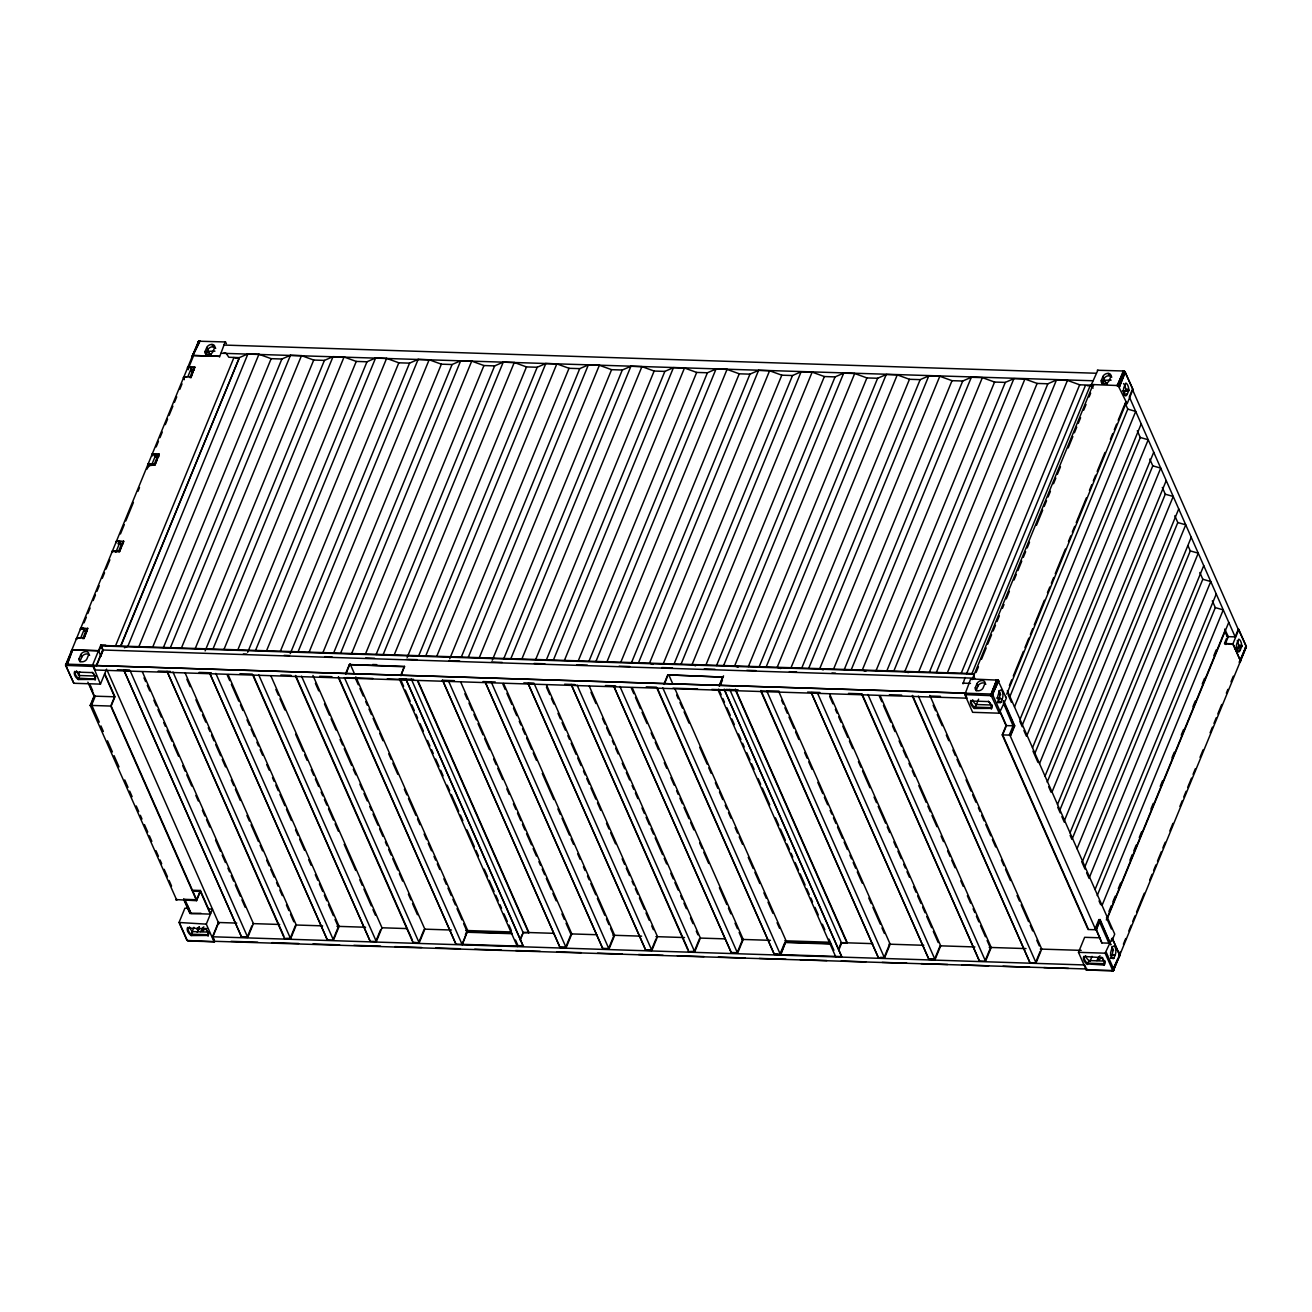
<?xml version="1.0" encoding="UTF-8"?>
<svg xmlns="http://www.w3.org/2000/svg" width="1312" height="1312" viewBox="0 0 1312 1312"><rect width="100%" height="100%" fill="white"/><g stroke="black" fill="none" stroke-linecap="round" stroke-linejoin="round"><path stroke-width="1.5" d="M73.816 683.273L65.6 665.135L73.816 683.273L100.45 684.126L92.644 665.004L100.909 644.864L104.271 644.963A2.198 1.312 22.3 0 1 106.748 646.193M964.845 694.622L970.7 678.927L997.842 680.157L1006.353 698.181L999.268 713.187L972.635 712.318L964.845 694.622L991.265 695.672L999.268 713.187M1241.71 645.996C1231.394 646.209 1248.876 646.357 1238.528 644.963A8.79 3.723 -88.1 0 0 1237.265 640.633M81.508 629.104L87.937 628.727L81.984 627.858A2.198 1.312 22.3 0 0 80.639 629.268M116.342 542.25A2.198 1.312 22.3 0 1 117.67 540.839L123.64 541.692L117.424 541.38M197.095 932.094L197.932 931.438M100.942 656.23L98.498 650.719L72.242 649.948L65.666 665.381L92.644 666.43M200.014 341.153L198.145 342.514M990.609 695.458L996.644 679.764M1113.937 970.06L1112.609 970.634L1113.888 970.208M1100.391 937.818L1084.647 937.309L1078.48 952.332L1105.13 953.184L1112.199 938.195L1119.743 955.284L1113.347 970.683L1246.367 646.701L1245.728 645.881C1245.383 646.57 1247.466 646.078 1245.186 647.833M187.567 940.507L214.709 941.754L188.321 940.999L186.698 939.753L179.039 922.484L184.894 908.216L188.83 908.347M1123.531 383.547A8.79 3.723 -88.1 0 1 1125.614 388.91C1132.42 394.518 1126.664 383.268 1124.154 394.026A5.363 2.263 -88.1 0 1 1123.876 394.617M1088.091 928.568L1002.647 734.835L1006.452 725.569L992.954 695.36L990.675 694.032L990.675 695.475L997.251 679.911M1241.693 646.176L1238.43 646.767L1241.677 646.422M197.718 930.815L198.473 929.765M153.127 465.12L148.633 465.76M199.375 927.354L198.653 929.7M990.921 694.064L990.724 695.475L996.89 679.813M65.698 664.676L66.272 666.119L65.616 664.889L66.699 664.167L92.644 665.004M199.08 928.552L199.326 927.24M1125.548 390.615L1128.763 390.369M199.244 927.748L199.162 927.994M1120.3 951.708L1118.775 955.185M1128.714 390.615L1127.287 394.141A5.363 2.28 -88.2 0 1 1124.072 394.502A5.363 2.28 -88.2 0 1 1124.105 386.925L1125.712 383.334M1241.628 646.652L1240.217 650.194A5.363 2.263 -88.1 0 1 1237.003 650.572A5.363 2.263 -88.1 0 1 1237.036 642.978L1238.626 639.354M990.904 695.524L997.497 679.993L991.2 695.639L991.642 694.278M198.948 929.011L198.768 929.601M1241.529 646.964L1238.397 646.865L1237.085 650.08A5.363 2.263 -88.1 0 1 1236.494 651.146M1118.119 385.548L1127.106 403.784L1132.961 389.516L1125.171 372.067L1124.04 371.083L1118.119 385.548L1091.436 384.514L1097.898 370.181M78.228 679.501L77.392 678.829A11.152 6.691 22.3 0 1 74.407 672.023L92.414 672.613A11.152 6.691 22.3 0 1 95.399 679.403L78.228 679.501L79.819 675.532L96.055 676.057M191.158 935.554L190.322 934.882A11.152 6.691 22.3 0 1 187.321 928.076L205.328 928.666A11.152 6.691 22.3 0 1 208.329 935.456L191.158 935.554L192.749 931.586L206.952 932.045M974.422 708.464L973.602 707.791A11.152 6.691 22.3 0 1 970.601 701.002L988.608 701.576A11.152 6.691 22.3 0 1 991.61 708.382L974.422 708.464L976.013 704.511L990.216 704.97M1087.353 964.517L1088.944 960.564L1105.18 961.089L1104.278 965.074L1086.516 963.844A11.152 6.691 22.3 0 1 1083.532 957.055L1084.368 956.776A10.48 6.281 22.3 0 0 1087.189 963.156L1104.097 963.713A10.48 6.281 22.3 0 0 1101.276 957.317M1235.691 648.44L1235.33 649.292L1236.117 648.308M206.673 351.304L214.938 351.173M95.153 680.042L94.972 678.681A10.48 6.281 22.3 0 0 92.152 672.302M1104.278 965.074L1104.524 964.435A11.152 6.691 22.3 0 0 1101.539 957.629L1083.778 956.415M192.995 355.536L199.932 341.153L198.948 341.251L192.257 356.077L199.883 341.153L198.424 341.448L65.6 665.135L66.256 666.086L65.6 664.971L66.256 666.037M66.502 664.2L66.568 665.66L72.455 649.899M66.814 664.167L66.863 665.594L72.668 649.899M84.034 622.806L86.313 617.247M87.822 613.54L90.118 607.981M93.152 600.568L95.432 595.008M96.957 591.302L99.236 585.726M102.27 578.313L104.55 572.754M106.075 569.047L109.88 559.781M120.474 533.935L124.279 524.652M125.804 520.946L133.414 502.414M137.973 491.295L139.498 487.572M147.092 469.04L148.617 465.334M156.177 446.9L158.457 441.34M159.982 437.634L162.262 432.058M165.296 424.645L167.575 419.086M169.1 415.379L172.905 406.113M174.43 402.407L176.71 396.847M179.744 389.418L182.024 383.858M188.83 367.278L193.241 356.52M80.868 637.534L84.214 629.399L82.82 629.35M115.899 552.139L119.9 542.364L118.523 542.332L119.212 543.627M154.668 456.346L154.209 455.297L155.603 455.346L151.585 465.104A2.034 1.214 22.3 0 0 148.518 463.759A2.034 1.214 22.3 0 0 148.83 465.94M187.96 376.446L191.29 368.311L192.487 371.034L189.83 377.544M82.738 638.632L85.411 632.122L84.214 629.399M118.441 551.598L121.114 545.087L119.9 542.364M154.127 464.579L156.8 458.068L155.603 455.346M87.264 630.4L83.837 638.747L87.642 628.038M113.373 551.614L119.523 551.712L123.344 541.02M155.013 465.186L159.031 453.985L153.373 453.804A2.198 1.312 22.3 0 0 152.028 455.215M194.717 366.95L190.912 377.659L194.717 366.95L189.059 366.77A2.198 1.312 22.3 0 0 187.714 368.18L188.37 369.656M119.523 551.712L123.836 541.2M155.915 463.005L159.031 453.985M79.196 658.526L80.77 654.655A4.313 2.936 -23.8 0 1 85.985 651.588A4.313 2.936 -23.8 0 1 88.576 654.901L87.002 658.772A4.313 2.936 -23.8 0 1 81.787 661.838A4.313 2.936 -23.8 0 1 79.196 658.526L80.212 660.854A4.313 2.936 -23.8 0 0 79.999 661.838M205.164 351.37L206.755 347.5A4.313 2.936 -23.8 0 1 211.97 344.433A4.313 2.936 -23.8 0 1 214.561 347.746L212.97 351.616A4.313 2.936 -23.8 0 1 207.755 354.683A4.313 2.936 -23.8 0 1 205.164 351.37L206.197 353.682A4.313 2.936 -23.8 0 0 205.984 354.929M80.212 660.854L81.803 656.984A4.313 2.936 -23.8 0 1 85.739 654.032A4.313 2.936 -23.8 0 1 89.626 655.328M206.197 353.682L207.772 349.828A4.313 2.936 -23.8 0 1 211.888 346.844A4.313 2.936 -23.8 0 1 215.693 348.385M78.376 675.27L79.77 671.842M92.84 665.446L965.255 693.146L92.84 665.446L94.841 669.989L967.042 698.181L965.714 695.163M96.268 665.578L102.664 649.998L101.073 645.422M98.81 651.408L101.204 645.537M96.35 666.348L103.074 649.948L100.909 644.864M100.811 655.951L103.123 650.276M176.497 899.606L90.249 705.397L94.038 696.131L87.888 682.174M90.446 705.856L94.448 696.082L88.954 683.634M115.44 646.078L233.962 357.471M95.268 696.164L91.676 704.938L90.446 704.888M100.45 684.126L106.6 669.104M120.54 646.144L239.161 358.307L235.307 358.176M120.802 646.258L239.325 357.635L247.919 353.896L258.94 354.256L271.158 358.668L281.867 359.012L290.477 355.273L301.498 355.618L313.716 360.046L324.425 360.39L333.035 356.651L344.056 356.995L356.257 361.423L366.983 361.768L375.593 358.012L386.614 358.373L398.815 362.801L409.541 363.145L418.134 359.39L429.155 359.75L441.373 364.178L452.082 364.523L460.692 360.767L471.713 361.128L483.931 365.54L494.64 365.9L503.25 362.145L514.271 362.506L526.473 366.917L537.198 367.262L545.808 363.522L556.829 363.883L569.031 368.295L579.74 368.639L588.35 364.9L599.371 365.261L611.589 369.672L622.298 370.017L630.908 366.278L641.929 366.622L654.147 371.05L664.856 371.394L673.466 367.655L684.487 368L696.688 372.428L707.414 372.772L716.024 369.016L727.045 369.377L739.246 373.805L749.956 374.15L758.566 370.394L769.586 370.755L781.804 375.183L792.514 375.527L801.124 371.772L812.144 372.132L824.362 376.544L835.072 376.905L843.682 373.149L854.702 373.51L866.904 377.922L877.63 378.266L886.223 374.527L897.26 374.888L909.462 379.299L920.171 379.644L928.781 375.904L939.802 376.265L952.02 380.677L962.729 381.021L971.339 377.282L982.36 377.626L994.562 382.054L1005.287 382.399L1013.897 378.66L1024.918 379.004L1037.12 383.432L1047.845 383.776L1056.439 380.037L1067.46 380.382L1079.678 384.81L1092.748 385.22M247.919 353.896L127.854 646.291L124.427 647.784M241.638 937.194L123.984 670.432L241.638 937.194L247.755 937.391L253.413 923.615L142.336 671.777M175.89 899.573L196.587 900.688L110.749 706.053L114.554 696.787L104.55 674.106M138.892 646.636L258.94 354.256M152.635 647.292L271.158 358.668M163.36 647.636L281.867 359.012M170.412 647.652L290.477 355.273M167.05 671.318L284.491 938.588L290.624 938.785L296.266 925.009L185.205 673.154M181.433 648.013L301.498 355.618M195.193 648.669L313.716 360.046M205.131 650.9L324.425 360.39M212.97 649.03L333.035 356.651M223.991 649.391L344.056 356.995M237.751 650.047L356.257 361.423M247.689 652.277L366.983 361.768M255.528 650.408L375.593 358.012M266.549 650.768L386.614 358.373M176.087 900.032L177.514 899.573M280.309 651.408L398.815 362.801M290.247 653.655L409.541 363.145M192.684 891.176L200.392 891.422L210.396 914.12L189.896 913.447L190.699 912.972M185.025 899.36L196.603 899.737L200.408 890.471L192.684 890.225M298.07 651.785L418.134 359.39M196.587 900.688L200.392 891.422M191.798 932.455L193.897 927.322M309.091 652.146L429.155 359.75M200.752 931.668L201.802 929.093A4.313 2.936 -23.8 0 1 203.868 926.862M214.102 941.819L206.296 924.14L212.462 909.101L208.526 908.986M322.85 652.786L441.373 364.178M208.985 932.11L208.083 936.096M1086.91 968.994L214.496 941.294L212.495 936.768L218.481 922.188M212.905 936.719L218.579 922.877M214.496 941.294L213.512 938.08M333.576 653.13L452.082 364.523M340.628 653.163L460.692 360.767M351.649 653.524L471.713 361.128M345.679 673.515L349.336 664.577L404.44 666.348L400.98 675.762M345.827 674.106L350.058 663.774L354.174 673.105M251.838 925.928L247.361 936.883L241.851 936.702M365.408 654.163L483.931 365.54M376.118 654.508L494.64 365.9M383.186 654.54L503.25 362.145M394.207 654.901L514.271 362.506M284.491 938.588L290.214 938.26M290.969 936.44L295.446 925.485M407.196 657.427L526.473 366.917M400.783 675.303L404.44 666.348M523.291 946.296L405.834 679.026L523.291 946.296L455.936 944.132L338.283 677.353M418.676 655.885L537.198 367.262M425.744 655.918L545.808 363.522M436.765 656.262L556.829 363.883M327.36 939.966L209.707 673.204L327.36 939.966L333.478 940.163L339.136 926.387L228.058 674.548M333.822 937.818L338.316 926.879L335.019 919.417M449.737 658.804L569.031 368.295M460.725 682.06L571.802 933.914L566.144 947.69L560.027 947.494L442.57 680.223M461.234 657.263L579.74 368.639M468.286 657.296L588.35 364.9M479.306 657.64L599.371 365.261M270.912 675.926L381.989 927.781L376.347 941.557L370.214 941.36L253.593 675.942M375.937 941.032L380.431 930.093M492.295 660.182L611.589 369.672M602.88 948.871L485.227 682.109L602.88 948.871L609.014 949.068L614.656 935.308L503.578 683.454M503.792 658.64L622.298 370.017M510.844 658.673L630.908 366.278M521.864 659.018L641.929 366.622M312.961 675.45L424.842 929.158L419.2 942.934L413.28 942.246M419.545 940.589L424.038 929.65M535.624 659.674L654.147 371.05M645.75 950.265L528.096 683.486L645.75 950.265L651.867 950.462L657.509 936.686L546.448 684.831M546.333 660.018L664.856 371.394M553.402 660.034L673.466 367.655M564.422 660.395L684.487 368M455.936 944.132L338.496 676.844M465.399 934.685L466.892 931.028L463.595 923.566M462.054 944.328L467.712 930.552L355.814 676.828M578.182 661.051L696.688 372.428M512.09 933.258L467.203 931.799L462.267 944.771L344.4 677.55M589.301 686.225L700.378 938.08L694.72 951.84L688.603 951.643L571.163 684.372M588.891 661.396L707.414 372.772M595.96 661.412L716.024 369.016M606.98 661.773L727.045 369.377M620.74 662.412L739.246 373.805M631.449 662.773L749.956 374.15M519.995 939.212L522.504 934.046M520.224 940.146L523.226 932.848L411.328 679.14M638.501 662.79L758.566 370.394M523.226 932.848L528.933 932.537L417.872 680.682M769.586 370.755L649.522 663.15L653.015 664.413M663.282 663.79L781.804 375.183M664.069 683.814L667.726 674.86L723.027 677.107L667.726 674.86M664.2 684.405L667.923 675.319M674.007 664.134L792.514 375.527M560.027 947.494L443.407 682.076M681.059 664.167L801.124 371.772M566.489 945.345L570.982 934.39L566.046 923.205M812.144 372.132L692.08 664.528L695.573 665.791M705.84 665.168L824.362 376.544M716.549 665.512L835.072 376.905M723.617 665.545L843.682 373.149M609.342 946.723L613.836 935.784L610.556 928.322M719.173 685.586L722.83 676.648M719.304 686.176L723.552 675.844M720.206 685.487L722.453 680.026M841.681 956.596L724.224 689.325L841.681 956.596L774.326 954.414L656.672 687.652M854.702 373.51L734.638 665.906L738.115 667.168M748.398 666.545L866.904 377.922M759.107 666.89L877.63 378.266M766.175 666.922L886.223 374.527M655.951 938.998L651.457 949.937L645.947 949.757M897.26 374.888L777.196 667.283L780.673 668.546M790.939 667.923L909.462 379.299M801.665 668.267L920.171 379.644M688.603 951.643L694.327 951.331M808.717 668.3L928.781 375.904M695.065 949.494L699.558 938.556M939.802 376.265L819.738 668.644L823.231 669.907M928.929 959.416L811.275 692.638L928.929 959.416L935.046 959.613L940.704 945.837L829.627 693.999M833.497 669.3L952.02 380.677M844.223 669.645L962.729 381.021M731.456 953.037L613.803 686.258L731.456 953.037L737.59 953.234L743.232 939.458L632.171 687.603M851.275 669.678L971.339 377.282M737.934 950.888L742.412 939.933L739.132 932.471M982.36 377.626L862.296 670.022L865.789 671.285M876.055 670.678L994.562 382.054M886.764 671.022L1005.287 382.399M774.326 954.414L657.706 689.013M893.833 671.039L1013.897 378.66M780.033 954.103L784.527 943.148M780.443 954.611L786.101 940.835L675.024 688.997M830.48 943.541L785.576 942.098L780.64 955.07L662.79 687.849M1024.918 379.004L904.854 671.4L908.33 672.662M918.613 672.056L1037.12 383.432M929.322 672.4L1047.845 383.776M936.374 672.416L1056.439 380.037M947.395 672.777L1067.46 380.382M839.09 947.789L841.205 942.623M838.614 950.446L841.615 943.148L729.718 689.423M841.615 943.148L847.322 942.82L735.425 689.112M961.155 673.417L1079.678 384.81M963.057 683.814L965.074 677.468M966.616 673.696L1085.336 385.662M971.88 673.778L1090.387 385.154M974.258 676.844L973.258 673.614L105.157 645.553M1092.83 385.22L972.077 679.632A2.198 1.312 22.3 0 1 973.455 679.009M976.112 672.466L978.44 666.808M981.524 659.264L986.181 647.948M987.723 644.159L991.593 634.729M993.135 630.957L995.464 625.299M997.005 621.527L999.334 615.853M1002.434 608.309L1003.975 604.537M1006.304 598.879L1009.387 591.318M1014.045 580.002L1016.357 574.344M1017.915 570.572L1021.769 561.126M1023.327 557.354L1025.64 551.696M1027.198 547.924L1029.51 542.266M1036.48 525.276L1042.679 510.171M1044.221 506.399L1046.55 500.741M1048.091 496.969L1050.42 491.311M1053.503 483.751L1055.832 478.093M1057.374 474.321L1060.473 466.777M1068.214 447.9L1072.855 436.568M1074.413 432.796L1076.726 427.138M1078.284 423.366L1080.596 417.708M1083.696 410.148L1086.024 404.49M1089.108 396.946L1090.666 393.174M975.39 687.504L976.981 683.634A4.313 2.936 -23.8 0 1 982.18 680.567A4.313 2.936 -23.8 0 1 984.787 683.88L983.196 687.75A4.313 2.936 -23.8 0 1 977.981 690.817A4.313 2.936 -23.8 0 1 975.39 687.504L976.407 689.817A4.313 2.936 -23.8 0 0 976.194 690.817M1101.358 380.332L1102.949 376.462A4.313 2.936 -23.8 0 1 1108.164 373.395A4.313 2.936 -23.8 0 1 1110.756 376.724L1109.165 380.595A4.313 2.936 -23.8 0 1 1103.95 383.662A4.313 2.936 -23.8 0 1 1101.358 380.332L1102.392 382.661A4.313 2.936 -23.8 0 0 1102.178 383.662M976.407 689.817L977.998 685.946A4.313 2.936 -23.8 0 1 981.95 683.011A4.313 2.936 -23.8 0 1 985.837 684.306M1102.392 382.661L1103.982 378.791A4.313 2.936 -23.8 0 1 1107.918 375.839A4.313 2.936 -23.8 0 1 1111.805 377.151M975.816 706.004L978.621 699.165M779.115 692.359L890.192 944.214L884.534 957.99L878.417 957.776L760.96 690.506M1117.266 385.351L1123.859 371.034L1123.006 371.083M1117.512 385.384L1123.252 371.099M1117.758 385.433L1124.089 371.312M1118.464 385.695L1124.269 371.181L1125.171 372.067M889.372 944.689L884.124 957.465L880.45 957.35M997.842 680.157L991.511 695.836M1118.693 385.826L1124.335 371.214L1125.401 372.411M992.2 694.573L991.364 695.721L998.055 680.288M1118.988 386.04L1124.433 371.28L1125.302 372.247L1119.546 386.679M998.498 680.666L991.675 696L998.252 680.436M1119.169 386.187L1124.843 371.722L1132.961 389.516M1119.382 386.433L1125.106 371.985M998.711 680.912L991.757 696.131L992.905 695.278M992.249 705.036L991.347 709.021M998.891 690.801A5.363 2.263 -88.1 0 1 999.121 698.886L997.809 702.117L1000.941 702.215L1002.253 698.984A5.363 2.263 -88.2 0 0 1002.302 691.408A5.363 2.263 -88.2 0 0 999.088 691.785L997.628 696.902A8.79 3.723 -88.2 0 0 1000.138 702.592L1000.351 702.674M1009.404 685.504L1011.732 679.813M1013.29 676.024L1023.393 651.392M1024.951 647.603L1028.821 638.14M1030.379 634.352L1032.708 628.661M1034.266 624.873L1044.368 600.24M1047.468 592.663L1049.813 586.989M1051.355 583.2L1053.684 577.51M1055.242 573.721L1065.344 549.105M1068.46 541.528L1070.789 535.837M1072.33 532.049L1074.676 526.358M1076.217 522.57L1086.32 497.953M1089.436 490.376L1091.764 484.686M1093.322 480.897L1095.651 475.223M1097.193 471.434L1104.966 452.476M1110.411 439.225L1112.74 433.534M1114.298 429.746L1116.627 424.071M1118.185 420.283L1124.4 405.129M1003.286 702.658L1013.077 725.848L1009.486 734.605L1010.716 734.638M1003.139 700.969L1014.307 725.88L1010.092 735.573L1014.094 725.815M1006.714 694.163L1125.614 404.244L1124.696 404.227M1009.682 697.082L1127.779 409.131L1125.171 403.227M1095.733 928.978L1101.883 942.934L1108.919 943.164L1098.915 920.483L1100.145 920.516L1096.34 929.782L1088.074 929.519L1002.237 734.884L1006.042 725.618L999.892 711.645M1014.504 706.922L1135.716 411.394L1127.779 409.131M1010.699 735.606L1014.717 725.831L1003.762 700.985M1020.014 719.402L1141.21 423.874M1022.179 725.438L1140.276 437.486L1137.307 430.746M939.884 946.329L934.636 959.088L929.126 958.924M1027.017 735.278L1148.213 439.75L1140.276 437.486M1032.511 747.758L1153.724 452.23M1034.692 753.793L1152.789 465.842L1149.804 459.102M1039.514 763.633L1160.726 468.105L1152.789 465.842M1045.024 776.114L1166.22 480.586M1047.189 782.149L1165.286 494.198L1162.317 487.457M880.139 695.622L991.216 947.477L985.558 961.253L979.441 961.056L861.984 693.769M1052.027 791.989L1173.223 496.461L1165.286 494.198M985.148 960.728L990.396 947.953L987.1 940.491M1057.521 804.469L1178.734 508.941M1059.702 810.504L1177.799 522.553L1174.814 515.813M1064.524 820.344L1185.736 524.816L1177.799 522.553M1070.034 832.825L1191.247 537.297M1072.199 838.86L1190.296 550.909L1188.065 545.858M929.831 695.393L1041.728 949.101L1036.07 962.877L1029.953 962.68L912.512 695.409M1077.037 848.7L1198.25 553.172L1190.296 550.909M1035.66 962.368L1040.154 951.413M1082.548 861.18L1203.744 565.652M1084.712 867.216L1202.809 579.264L1199.84 572.524M1089.55 877.056L1210.746 581.528L1202.809 579.264M1095.044 889.536L1216.257 594.008M1097.209 895.571L1215.306 607.62L1212.337 600.88M1102.047 905.411L1223.26 609.883L1215.306 607.62M1095.126 928.781L1098.931 919.515M1096.34 929.782L1095.536 929.306L1100.145 919.564L1110.903 944.902L1099.538 919.548M1096.143 929.322L1100.145 919.564M1108.968 911.397L1111.297 905.706M1112.855 901.918L1115.184 896.244M1118.3 888.65L1120.628 882.976M1129.96 860.229L1132.289 854.555M1133.847 850.766L1136.176 845.076M1139.275 837.499L1141.604 831.808M1150.936 809.078L1153.264 803.387M1160.267 786.331L1162.596 780.656M1171.928 757.91L1174.256 752.219M1181.243 735.179L1183.572 729.488M1192.903 706.742L1195.232 701.067M1202.235 684.011L1204.564 678.32M1213.879 655.59L1216.224 649.899M1106.344 919.925L1225.211 630.072M1107.558 917.892L1228.754 622.364M1089.944 961.483L1092.043 956.366M1226.589 638.354L1224.473 643.52L1225.703 643.552M1101.883 942.934L1096.602 929.978M1224.768 629.055L1228.278 636.648L1225.49 643.552L1231.099 644.061A2.198 1.312 22.3 0 1 1233.739 645.602L1240.398 660.69A2.198 1.312 22.3 0 1 1239.266 662.101L1240.512 660.969L1232.952 643.798L1238.807 629.514L1238.184 628.727L1246.367 646.701L1245.744 645.914M1096.947 960.63L1097.996 958.055A4.313 2.936 -23.8 0 1 1100.079 955.841M1235.166 636.878L1238.233 629.366L1132.387 389.369L1129.304 396.88L1235.166 636.878L1227.507 636.632M1111.904 940.966L1114.708 934.111L1007.354 690.702M1113.281 958.728L1113.068 958.646A8.79 3.723 -88.1 0 1 1110.559 952.971L1112.002 947.838A5.363 2.263 -88.1 0 1 1115.233 947.461A5.363 2.263 -88.1 0 1 1115.184 955.054L1113.872 958.268L1110.69 958.236L1112.051 954.939A5.363 2.263 -88.1 0 0 1111.822 946.854M1123.4 944.164L1125.729 938.506M1128.812 930.962L1131.141 925.288M1132.682 921.516L1135.011 915.858M1136.553 912.086L1144.294 893.21M1149.722 880.008L1152.034 874.333M1153.592 870.561L1155.905 864.903M1157.463 861.131L1161.333 851.701M1162.875 847.913L1165.204 842.255M1169.845 830.939L1172.928 823.378M1179.898 806.404L1182.227 800.746M1183.768 796.958L1186.097 791.3M1187.639 787.528L1191.509 778.098M1193.067 774.326L1195.38 768.652M1200.021 757.336L1203.12 749.792M1210.09 732.801L1212.403 727.143M1213.961 723.371L1216.273 717.697M1217.831 713.925L1221.702 704.495M1226.343 693.179L1227.884 689.39M1230.984 681.846L1233.313 676.188M1113.462 968.994L1117.972 958.285M1239.446 662.101L1245.4 647.816M1119.776 955.382L1112.117 970.847L1113.429 970.65L1086.287 970.027L1078.48 952.332M1239.545 662.101L1245.613 647.784M1239.84 662.035L1246.334 646.619L1238.807 629.514M991.757 694.327L991.15 695.606L991.987 694.442M997.497 702.543L1000.941 702.215M1110.69 958.236L1113.872 958.268M198.489 341.399L199.555 341.235L198.112 341.792M197.768 929.962L197.768 930.848M1000.843 702.412L997.645 702.396M188.633 367.754L195.029 367.639M1245.646 646.209L1246.334 647.242M1113.806 970.339L1112.494 970.749M198.948 926.879L197.636 928.289M992.561 694.868L991.56 695.885L992.725 695.032M197.276 928.453L196.702 929.093M991.692 696.049L992.856 695.196M153.11 454.608L159.326 454.657M1245.957 647.652L1245.564 646.291M198.079 342.35L199.342 341.514L198.063 341.94M1113.921 969.65L1112.658 970.29L1113.888 969.568L1106.344 952.463M72.16 649.965L71.52 651.113M199.424 341.333L198.358 341.497M226.435 343.629L225.106 342.055L219.547 357.012M1086.287 970.027L1113.15 970.732M74.653 671.383L75.243 671.744A10.48 6.281 22.3 0 0 78.064 678.14L94.808 679.075M970.847 700.362L971.438 700.723A10.48 6.281 22.3 0 0 974.258 707.102L991.167 707.644A10.48 6.281 22.3 0 0 988.362 701.264M187.583 927.436L188.174 927.797A10.48 6.281 22.3 0 0 190.994 934.193L207.903 934.734A10.48 6.281 22.3 0 0 205.082 928.355M199.162 341.218L225.713 341.973M193.307 355.503L219.252 356.323L193.684 355.503A2.198 1.312 22.3 0 0 192.339 356.913M1125.483 390.812L1128.615 390.91M1124.154 394.026L1127.287 394.141M1227.294 636.632L1228.311 636.664M999.121 698.886L1002.253 698.984M1097.291 370.246L1123.679 371.001M223.86 345.056L1096.061 373.248M1111.133 380.152L1102.867 380.283A10.48 6.281 22.3 0 0 1103.244 383.448M1092.978 380.759L221.088 353.256M239.325 357.635L228.813 357.258L226.796 354.224A2.198 1.312 22.3 0 0 224.155 352.682M1087.271 385.728L1093.044 385.908M1122.465 390.861L1126.27 390.976M190.978 369.738L194.34 369.853M190.617 376.97L184.959 376.79A2.198 1.312 22.3 0 0 183.614 378.2L184.27 379.676M155.488 456.264L158.85 456.379M155.275 456.773L158.654 456.871M154.931 464.005L149.256 463.825A2.198 1.312 22.3 0 0 147.912 465.235L148.568 466.711M155.226 464.678L148.83 465.252M117.9 543.742L122.951 543.906M119.228 551.04L113.57 550.843A2.198 1.312 22.3 0 0 112.176 552.106M1225.08 643.536L1232.952 643.798M1234.51 647.997L1239.84 648.177M1237.085 650.08L1240.217 650.194M83.886 630.826L87.264 630.941M83.542 638.058L77.867 637.878A2.198 1.312 22.3 0 0 76.539 639.288M100.86 645.914L973.061 674.122M243.343 654.048L246.918 654.163M284.114 655.36L289.476 655.541M324.884 656.672L332.018 656.902M365.654 658.001L374.576 658.28M406.408 659.313L417.134 659.657M448.966 660.69L459.676 661.035M491.524 662.068L502.234 662.412M534.082 663.446L544.792 663.79M576.624 664.823L587.35 665.168M619.182 666.184L629.891 666.545M661.74 667.562L672.449 667.906M704.298 668.94L715.007 669.284M746.84 670.317L755.778 670.612M789.398 671.695L796.548 671.924M831.956 673.072L835.531 673.187M102.664 649.998L974.865 678.206M98.498 650.736L72.947 649.899A2.198 1.312 22.3 0 0 71.602 651.31M962.746 683.142L970.47 683.388M372.641 664.512L376.741 664.643M404.654 666.808L349.336 664.577M964.845 693.195L990.675 694.032M117.342 669.76L129.593 670.153M158.211 671.088L170.478 671.482M199.096 672.4L211.347 672.81M239.965 673.728L252.232 674.122M280.85 675.057L291.067 675.385M319.685 676.303L331.936 676.697M401.357 678.944L413.592 679.337M442.177 680.272L454.411 680.666M482.996 681.584L495.231 681.978M523.816 682.896L534.017 683.24M564.636 684.224L574.836 684.552M605.455 685.536L615.656 685.864M646.258 686.865L656.476 687.193M725.88 689.44L738.131 689.833M766.749 690.752L779.016 691.145M807.634 692.08L819.885 692.474M848.503 693.392L860.77 693.802M889.388 694.72L901.639 695.114M930.257 696.049L940.474 696.377M996.48 698.017L1000.302 698.148M123.984 670.432L130.101 670.629L247.755 937.391M346.45 677.615L372.985 678.468M387.27 678.944L405.638 679.534M442.374 680.715L448.491 680.912L566.144 947.69M485.227 682.109L491.36 682.306L609.014 949.068M528.096 683.486L534.214 683.683L651.867 950.462M570.95 684.88L575.033 685.012M672.99 688.177L697.492 688.964M711.776 689.423L724.027 689.817M811.275 692.638L817.392 692.834L935.046 959.613M94.038 696.131L114.554 696.787M1006.042 725.618L1014.717 725.831M90.249 705.397L110.749 706.053M1002.237 734.884L1010.502 735.146M1095.323 929.24L1096.553 929.29M200.966 913.3L191.109 913.496L184.959 899.524M218.35 922.484L236.767 923.09M253.118 923.615L279.702 924.468M296.053 925.009L322.637 925.862M336.954 926.321L365.572 927.256M381.94 927.781L406.474 928.568M424.875 929.158L451.459 930.028M465.76 930.487L510.745 931.946M522.816 932.34L553.68 933.324M572.081 933.931L596.632 934.718M612.983 935.243L641.601 936.178M655.918 936.637L684.552 937.555M700.903 938.096L725.438 938.884M741.805 939.408L770.423 940.343M784.74 940.802L829.725 942.246M841.992 942.656L872.66 943.64M889.011 944.164L923.779 945.296M940.13 945.821L974.898 946.952M989.199 947.412L1026 948.592M1040.318 949.068L1081.219 950.38M467.4 932.258L512.303 933.701M785.79 942.541L830.676 944M179.039 922.484L206.296 924.14M1112.051 954.939L1115.184 955.054M1110.313 955.218L1113.855 955.333M523.488 945.804L517.978 945.624L515.518 940.032M560.224 946.985L565.734 947.166M603.094 948.379L608.604 948.56M731.67 952.528L737.18 952.709M774.523 953.922L778.196 954.037M212.495 936.768L1084.696 964.96L1086.697 969.502M231.092 941.327L257.71 942.196M272.043 942.656L298.66 943.508M312.978 943.984L339.595 944.837M353.928 945.296L380.546 946.165M394.879 946.624L421.496 947.494M435.83 947.953L460.397 948.74M474.731 949.199L501.348 950.068M515.682 950.528L540.249 951.331M556.632 951.856L581.2 952.643M597.567 953.184L622.15 953.972M638.518 954.496L663.085 955.3M677.418 955.759L704.036 956.612M718.369 957.088L744.986 957.94M759.32 958.4L785.937 959.269M800.271 959.728L826.888 960.597M841.222 961.056L865.789 961.844M882.156 962.385L906.74 963.172M921.057 963.631L947.674 964.5M962.008 964.96L988.625 965.812M1002.958 966.288L1029.576 967.141M1043.909 967.6L1068.476 968.404M1117.299 386.023L1118.316 386.384M1126.024 383.235L1126.237 383.334A8.79 3.723 -88.2 0 1 1128.746 389.008L1128.796 389.631M1238.954 639.305L1239.168 639.387A8.79 3.723 -88.1 0 1 1241.677 645.061L1241.726 645.684M187.058 940.163L186.599 939.589M1107.492 384.006L1106.672 383.334A11.152 6.691 22.3 0 1 1104.064 379.906M976.013 704.511L975.505 704.085A10.48 6.281 22.3 0 1 972.684 699.755M1088.944 960.564L1088.419 960.138A10.48 6.281 22.3 0 1 1085.614 955.825M211.298 355.044L210.461 354.371A11.152 6.691 22.3 0 1 207.87 350.927M211.232 355.093L210.724 354.683A10.48 6.281 22.3 0 1 207.788 349.287M79.819 675.532L79.294 675.106A10.48 6.281 22.3 0 1 76.49 670.793M192.749 931.586L192.224 931.176A10.48 6.281 22.3 0 1 189.42 926.846M1124.532 371.345L1125.368 372.329M186.632 939.671L187.468 940.655M187.272 940.458L179.662 923.271M65.633 664.823L66.272 665.922M1245.695 646.144L1246.302 647.324M1224.637 630.81L1226.999 636.172M1108.164 373.395L1109.181 375.724M1102.949 376.462L1103.982 378.791M1091.436 384.514L1093.06 388.188M1008.19 694.934L1011.486 702.412M1019.752 721.141L1022.228 726.766M1023.885 730.505L1026.361 736.13M1032.97 751.104L1037.923 762.338M1048.649 786.675L1051.125 792.3M1057.734 807.274L1060.211 812.882M1061.867 816.638L1064.344 822.247M1070.116 835.35L1071.773 839.106M1081.678 861.574L1084.991 869.069M1086.631 872.808L1089.108 878.417M1099.03 900.885L1100.67 904.64M1106.459 917.744L1111.412 928.978M999.17 691.309L1000.679 694.753M1112.084 947.362L1113.511 950.577M1010.092 735.573L1095.536 929.306M1105.13 953.184L1112.658 970.29M976.981 683.634L977.998 685.946M1097.996 958.055L1099.03 960.384A4.313 2.936 -23.8 0 1 1102.654 957.514M933.127 705.2L935.587 710.792M937.244 714.532L942.18 725.716M946.296 735.048L948.756 740.64M952.873 749.972L955.333 755.564M956.989 759.304L960.269 766.766M966.042 779.82L970.978 791.021M972.618 794.744L975.915 802.206M978.375 807.798L980.015 811.538M981.671 815.26L984.131 820.869M985.788 824.592L990.724 835.793M992.364 839.516L995.66 846.978M1001.417 860.049L1003.877 865.641M1005.533 869.364L1010.47 880.565M1017.046 895.489L1019.522 901.082M1021.162 904.821L1028.559 921.598M1030.215 925.337L1032.675 930.93M1036.792 940.261L1039.268 945.854M918.416 696.114L1036.07 962.877M912.299 695.901L1029.953 962.68M879.319 696.098L881.795 701.707M883.435 705.43L890.848 722.223M892.488 725.946L894.948 731.555M899.064 740.886L901.541 746.479M903.181 750.202L906.477 757.664M908.937 763.272L910.594 766.995M912.234 770.734L914.694 776.327M918.81 785.658L926.223 802.436M927.863 806.175L930.339 811.767M931.979 815.506L936.916 826.691M941.032 836.023L943.492 841.615M947.608 850.947L950.085 856.539M951.725 860.278L955.021 867.74M960.778 880.795L963.238 886.387M967.354 895.719L970.65 903.181M973.11 908.773L974.767 912.512M976.407 916.235L978.867 921.844M980.523 925.567L985.46 936.768M867.904 694.474L985.558 961.253M861.787 694.278L979.441 961.056M829.627 696.344L832.923 703.806M835.383 709.398L837.04 713.121M838.68 716.86L841.156 722.453M842.796 726.192L847.732 737.377M849.372 741.116L852.669 748.578M858.425 761.632L860.902 767.225M862.542 770.964L869.938 787.758M874.054 797.073L876.531 802.682M878.171 806.404L885.584 823.198M887.224 826.921L889.7 832.53M893.8 841.845L896.276 847.454M897.916 851.176L901.213 858.638M903.673 864.231L905.329 867.97M906.969 871.693L909.446 877.302M913.546 886.617L916.022 892.226M917.662 895.948L920.958 903.41M922.598 907.15L925.075 912.742M926.715 916.481L931.651 927.666M933.291 931.405L938.228 942.59M781.591 700.296L783.231 704.036M784.871 707.758L787.348 713.367M788.988 717.09L793.924 728.291M795.58 732.014L798.86 739.476M804.617 752.53L807.093 758.139M808.733 761.862L812.03 769.324M817.786 782.378L822.722 793.58M824.362 797.302L827.659 804.764M830.135 810.373L831.775 814.096M833.415 817.835L835.892 823.428M837.532 827.167L842.468 838.352M844.108 842.091L847.404 849.553M849.881 855.145L851.521 858.868M853.161 862.607L855.637 868.2M857.277 871.939L862.214 883.124M868.79 898.048L871.266 903.64M872.906 907.379L880.319 924.173M881.959 927.896L884.436 933.488M884.534 957.99L766.88 691.211L760.763 691.014L878.417 957.776M735.228 689.604L847.126 943.328M718.714 689.144L721.19 694.737M722.83 698.476L724.47 702.199M726.946 707.791L730.243 715.27M731.883 718.992L734.343 724.585M738.459 733.916L740.936 739.509M742.576 743.248L744.216 746.971M746.692 752.58L749.988 760.042M751.628 763.764L754.088 769.357M758.205 778.688L760.681 784.281M762.321 788.02L769.734 804.814M775.49 817.868L778.77 825.33M780.427 829.053L785.363 840.254M787.003 843.977L789.48 849.586M791.12 853.308L792.76 857.048M795.236 862.64L798.516 870.102M800.172 873.841L805.109 885.026M806.749 888.765L809.225 894.358M810.865 898.08L812.505 901.82M814.982 907.412L818.262 914.874M822.378 924.206L824.854 929.798M828.971 939.13L833.907 950.314M717.894 689.62L835.76 956.858M669.268 675.942L672.564 683.404M676.68 695.065L678.32 698.804M679.96 702.527L682.437 708.136M684.077 711.858L689.013 723.06M699.706 747.299L707.119 764.092M708.759 767.832L711.235 773.424M715.352 782.756L717.812 788.348M719.452 792.087L722.748 799.549M725.224 805.142L726.864 808.864M728.504 812.604L730.981 818.196M735.097 827.528L737.557 833.12M739.197 836.859L742.494 844.321M748.25 857.376L753.186 868.56M754.843 872.3L759.779 883.484M763.879 892.816L766.356 898.408M767.996 902.148L772.932 913.349M777.048 922.664L779.525 928.273M631.351 688.095L633.811 693.687M635.467 697.41L640.404 708.611M642.044 712.334L646.98 723.535M651.096 732.867L653.556 738.459M655.213 742.182L658.493 749.644M664.266 762.715L666.726 768.307M670.842 777.639L674.138 785.101M676.598 790.693L678.238 794.432M679.895 798.155L682.355 803.748M684.011 807.487L688.948 818.672M690.588 822.411L693.884 829.873M699.64 842.927L702.1 848.52M703.757 852.259L708.693 863.444M719.386 887.699L726.782 904.493M728.439 908.232L730.899 913.824M735.015 923.156L737.475 928.748M619.936 686.455L737.59 953.234M590.958 692.293L595.894 703.494M602.47 718.418L604.947 724.011M606.587 727.75L609.883 735.212M612.343 740.804L614 744.544M615.64 748.266L618.1 753.859M622.216 763.19L624.692 768.783M626.332 772.522L629.629 779.984M632.089 785.576L633.745 789.316M635.385 793.038L637.845 798.631M641.962 807.962L644.438 813.555M646.078 817.294L649.374 824.756M651.014 828.479L653.491 834.088M655.131 837.81L662.527 854.604M664.184 858.327L666.644 863.936M670.76 873.251L673.236 878.86M674.876 882.582L678.173 890.044M680.633 895.653L682.289 899.376M683.929 903.115L686.389 908.708M690.506 918.039L692.982 923.632M696.262 931.094L697.918 934.816M577.067 685.077L694.72 951.84M571.983 686.242L687.98 949.281M546.448 687.176L549.744 694.638M551.384 698.378L553.861 703.97M557.977 713.302L560.437 718.894M562.077 722.633L565.374 730.095M567.85 735.688L569.49 739.427M571.13 743.15L576.066 754.351M577.723 758.074L581.003 765.536M583.479 771.128L585.119 774.867M586.759 778.59L589.236 784.199M590.876 787.922L595.812 799.123M597.468 802.846L600.748 810.308M606.505 823.362L608.981 828.971M610.621 832.694L615.558 843.895M622.15 858.819L624.61 864.411M626.25 868.134L629.547 875.612M632.023 881.205L633.663 884.928M635.303 888.667L637.78 894.259M639.42 897.998L644.356 909.183M645.996 912.922L649.292 920.384M651.769 925.977L653.409 929.7M502.775 683.929L505.235 689.522M506.875 693.261L511.811 704.446M513.468 708.185L516.748 715.647M519.224 721.239L520.864 724.978M522.52 728.701L524.98 734.31M526.62 738.033L531.557 749.234M533.213 752.957L536.493 760.419M542.266 773.473L553.779 799.598M557.895 808.93L560.355 814.522M562.012 818.245L569.408 835.039M571.064 838.778L573.524 844.37M577.641 853.702L580.101 859.294M583.397 866.756L585.037 870.496M587.514 876.088L589.154 879.811M590.81 883.55L595.746 894.735M597.386 898.474L604.783 915.268M606.439 918.99L608.899 924.583M464.842 693.736L467.318 699.329M468.958 703.068L472.254 710.53M473.894 714.269L476.371 719.862M478.011 723.584L482.947 734.786M484.587 738.508L489.524 749.71M493.64 759.041L496.116 764.634M497.756 768.356L502.693 779.558M506.809 788.889L509.269 794.482M513.386 803.813L515.862 809.406M517.502 813.128L520.798 820.59M522.438 824.33L524.898 829.922M526.555 833.661L531.491 844.846M533.131 848.585L536.428 856.047M538.888 861.64L540.544 865.379M542.184 869.102L544.644 874.694M546.3 878.433L551.237 889.618M552.877 893.357L556.173 900.819M561.93 913.874L564.39 919.466M417.659 681.174L528.736 933.029M400.324 678.845L403.62 686.307M405.26 690.046L410.197 701.231M411.853 704.97L414.313 710.563M415.97 714.302L417.61 718.025M420.07 723.617L423.366 731.079M427.482 740.411L429.942 746.003M431.599 749.742L433.239 753.465M435.715 759.074L438.995 766.536M440.652 770.259L443.112 775.868M447.228 785.183L449.688 790.792M451.344 794.514L458.741 811.308M460.397 815.031L462.857 820.64M466.974 829.955L474.37 846.748M476.026 850.488L478.486 856.08M484.243 869.134L487.539 876.596M489.179 880.336L494.116 891.52M495.772 895.26L498.232 900.852M499.888 904.591L501.528 908.314M503.988 913.906L507.285 921.368M508.925 925.108L511.401 930.7M399.307 678.878L517.371 946.559M211.97 344.433L212.987 346.745M355.814 679.19L358.291 684.782M359.931 688.505L363.227 695.967M365.687 701.576L367.344 705.298M368.984 709.038L371.46 714.63M373.1 718.353L378.036 729.554M379.676 733.277L382.973 740.739M388.729 753.81L391.206 759.402M392.846 763.125L397.782 774.326M404.358 789.25L406.835 794.842M408.475 798.582L415.888 815.375M417.528 819.098L419.988 824.69M424.104 834.022L426.58 839.614M428.22 843.354L431.517 850.816M433.977 856.408L435.633 860.147M437.273 863.87L439.733 869.462M443.85 878.794L446.326 884.386M447.966 888.126L451.262 895.588M452.902 899.31L455.379 904.919M457.019 908.642L461.955 919.843M206.755 347.5L207.772 349.828M190.601 369.853L191.208 371.214M315.421 683.388L318.718 690.85M324.474 703.921L329.41 715.106M331.067 718.845L336.003 730.03M340.103 739.361L342.58 744.954M344.22 748.693L351.632 765.47M353.272 769.209L355.749 774.802M359.865 784.133L362.325 789.726M363.965 793.465L367.262 800.927M369.738 806.519L371.378 810.258M373.018 813.981L377.954 825.182M379.611 828.905L382.891 836.367M385.367 841.96L387.007 845.699M388.647 849.422L391.124 855.03M392.764 858.753L397.7 869.954M399.356 873.677L402.636 881.139M408.393 894.194L410.869 899.802M412.509 903.525L417.446 914.726M301.547 676.172L419.2 942.934M295.626 675.467L412.46 940.376M295.43 675.975L413.083 942.738M275.864 689.472L278.324 695.065M279.981 698.804L284.917 709.989M295.61 734.244L303.006 751.038M304.663 754.761L307.123 760.353M311.239 769.685L313.699 775.277M315.356 779.016L318.636 786.478M321.112 792.071L322.752 795.81M324.408 799.533L326.868 805.142M328.508 808.864L333.445 820.066M335.101 823.788L338.381 831.25M344.154 844.305L355.667 870.43M359.783 879.762L362.243 885.354M363.9 889.077L371.296 905.87M372.952 909.61L375.412 915.202M258.694 674.778L376.347 941.557M252.56 674.581L370.214 941.36M227.238 675.024L229.715 680.616M231.355 684.356L238.751 701.149M240.408 704.872L242.868 710.464M246.984 719.796L249.46 725.388M251.1 729.128L254.397 736.59M256.857 742.182L258.513 745.921M260.153 749.644L262.613 755.236M266.73 764.568L269.206 770.16M272.486 777.639L274.142 781.362M275.782 785.101L278.259 790.693M279.899 794.416L284.835 805.617M286.475 809.34L291.412 820.541M295.528 829.873L298.004 835.465M299.644 839.188L304.581 850.389M308.697 859.721L311.157 865.313M315.274 874.645L317.75 880.237M319.39 883.96L322.686 891.422M324.326 895.161L326.786 900.754M328.443 904.493L333.379 915.678M215.824 673.4L333.478 940.163M186.845 679.239L190.142 686.701M195.898 699.755L200.834 710.956M202.474 714.679L205.771 722.141M208.247 727.734L209.887 731.473M211.527 735.196L214.004 740.804M215.644 744.527L220.58 755.728M222.22 759.451L225.516 766.913M231.273 779.984L233.749 785.576M235.389 789.299L240.326 800.5M246.902 815.424L249.378 821.017M251.018 824.756L258.431 841.533M260.071 845.272L262.548 850.865M266.664 860.196L269.124 865.789M270.764 869.528L274.06 876.99M276.537 882.582L278.177 886.305M279.817 890.044L282.293 895.637M286.41 904.968L288.87 910.561M290.51 914.3L293.806 921.762M172.971 672.006L290.624 938.785M167.87 673.171L283.884 936.21M143.992 677.845L145.632 681.584M147.288 685.307L149.748 690.916M153.865 700.231L156.325 705.84M157.981 709.562L161.261 717.024M163.738 722.617L165.378 726.356M167.034 730.079L171.97 741.28M173.61 745.003L178.547 756.204M182.663 765.536L185.123 771.128M186.78 774.867L191.716 786.052M195.816 795.384L198.292 800.976M202.409 810.308L204.869 815.9M206.525 819.639L209.805 827.101M215.562 840.156L220.498 851.34M222.154 855.08L225.434 862.542M227.911 868.134L229.551 871.873M231.207 875.596L233.667 881.188M235.307 884.928L240.244 896.129M241.9 899.852L245.18 907.314M107.289 670.645L218.94 923.812M104.763 673.614L114.964 696.754L111.159 706.02L196.603 899.737M200.408 890.471L210.609 913.611M93.054 664.954L94.858 669.038M80.77 654.655L81.803 656.984M201.802 929.093L202.835 931.405A4.313 2.936 -23.8 0 1 206.771 928.453M90.348 685.422L92.709 690.768M187.567 905.854L189.928 911.184M183.811 898.704L189.305 911.168M183.729 899.491L189.896 913.447M91.873 705.397L99.269 722.158M100.909 725.88L103.369 731.473M107.486 740.788L112.406 751.956M114.062 755.679L118.982 766.864M124.738 779.902L128.018 787.348M129.658 791.07L132.135 796.663M136.235 805.978L138.695 811.57M140.351 815.293L141.991 819.016M144.451 824.608L147.731 832.054M149.388 835.777L151.848 841.369M155.948 850.684L158.424 856.277M160.064 860L161.704 863.722M164.164 869.315L167.46 876.76M169.1 880.483L171.56 886.076M66.436 665.709L66.125 664.315M66.699 664.167L66.814 665.61M996.267 679.747A2.198 1.312 22.3 0 1 998.908 681.289M1092.863 386.023A2.198 1.312 22.3 0 1 1094.192 384.613M1117.004 385.351A2.198 1.312 22.3 0 1 1119.644 386.892M1005.55 696.377A2.198 1.312 22.3 0 1 1005.582 697.164M1126.303 401.964A2.198 1.312 22.3 0 1 1124.958 403.374M1118.529 956.497A2.198 1.312 22.3 0 0 1119.661 955.087L1113.002 939.999A2.198 1.312 22.3 0 0 1111.559 938.736M1226.064 644.471A2.198 1.312 22.3 0 1 1224.768 643.798M1106.918 383.645A10.48 6.281 22.3 0 1 1104.114 379.332M207.034 354.47A10.48 6.281 22.3 0 1 206.542 352.321M152.438 455.887A2.034 1.214 22.3 0 1 152.225 454.132A2.034 1.214 22.3 0 1 154.767 454.428A2.034 1.214 22.3 0 1 155.505 456.248M184.32 378.774A2.034 1.214 22.3 0 1 183.877 376.888A2.034 1.214 22.3 0 1 186.583 377.266M188.321 369A2.034 1.214 22.3 0 1 187.911 367.098A2.034 1.214 22.3 0 1 190.65 367.54A2.034 1.214 22.3 0 1 190.945 369.426M76.736 639.387A2.034 1.214 22.3 0 1 79.507 638.354M80.737 629.629A2.034 1.214 22.3 0 1 81.114 628.071A2.034 1.214 22.3 0 1 83.64 628.694A2.034 1.214 22.3 0 1 84.001 630.432M112.16 551.844A2.034 1.214 22.3 0 1 115.554 551.63M116.44 542.594A2.034 1.214 22.3 0 1 117.129 540.954A2.034 1.214 22.3 0 1 119.818 542.2A2.034 1.214 22.3 0 1 118.785 543.676M199.588 341.218L198.571 341.35L199.67 341.186M66.322 665.824L65.895 664.446L66.371 665.758"/></g></svg>
